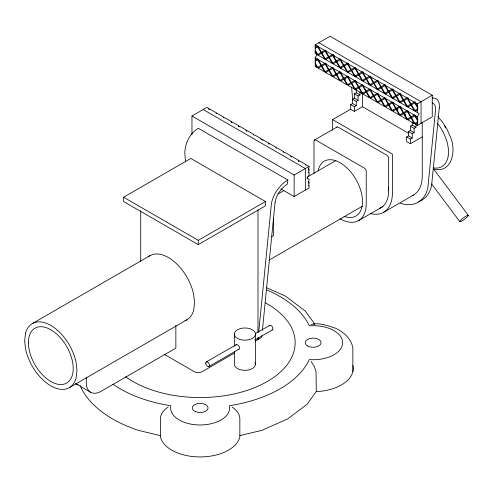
<?xml version="1.0" encoding="UTF-8"?>
<svg xmlns="http://www.w3.org/2000/svg" width="493" height="493" viewBox="0 0 493 493"><rect width="100%" height="100%" fill="white"/><g stroke="black" fill="none" stroke-linecap="round" stroke-linejoin="round"><path stroke-width="0.74" d="M258.215 337.169L257.987 339.467L257.987 337.933M258.745 331.82L271.304 204.909A20.86 10.68 -54.9 0 1 283.906 182.706L287.85 179.982L198.26 128.26L194.421 131.058A20.86 13.268 -65.7 0 0 184.961 155.042L185.553 161.938M261.869 335.782L261.721 337.311L255.319 341.002M262.399 330.427L275.039 202.759M287.85 179.982L287.444 184.055A15.93 8.153 -54.9 0 0 275.057 202.746M439.281 107.93L431.585 185.695A51.599 29.79 60 0 1 418.705 201.532M317.714 58.753L315.15 60.232L315.15 57.81L317.011 54.575M307.213 178.232L309.08 174.997L309.08 172.575L308.612 172.84L309.08 169.875L308.347 168.606M417.331 121.925L417.331 120.31L417.799 120.039L417.799 118.961L417.331 119.232L417.331 116.81L419.198 113.575L315.15 53.503L315.15 51.075L315.612 50.81M311.101 361.443L314.238 366.385L316.05 371.814L316.29 391.491L307.145 404.235L287.505 419.007L261.912 430.346L239.844 435.627M168.168 407.064C164.237 409.535 160.638 413.535 160.41 418.384L160.41 436.829A40.062 23.128 0 0 0 200.127 456.937A40.062 23.128 0 0 0 239.844 436.829L239.844 418.384C239.616 413.535 236.018 409.535 232.086 407.064M191.962 134.472L191.962 116.003L206.894 107.382L208.995 108.589L208.527 108.861L209.457 109.397M332.177 54.711L325.645 50.939L318.182 55.253L318.644 54.982L317.714 54.446L315.15 49.996L315.15 48.382L318.644 46.36L317.714 45.824L315.15 47.303L315.15 44.881L330.076 36.26L432.262 95.254L432.262 116.81L417.331 125.425L415.235 124.218L417.799 122.732L417.799 121.66L414.299 123.675L407.766 119.904L415.704 115.325M208.995 109.668L209.926 109.132L216.458 112.903L215.989 113.168L216.926 113.71L217.395 113.439L223.927 117.211L223.458 117.482L224.389 118.018L224.857 117.753L231.39 121.524L230.921 121.789L231.858 122.332M322.379 52.825L321.448 53.367L324.714 59.024L332.646 54.446L333.576 54.982L334.667 56.868M318.644 59.289L315.15 61.311L315.15 62.931L317.714 67.375L318.644 67.911M325.177 63.061L317.245 67.646L315.15 66.432L315.612 62.66M325.645 59.561L333.576 54.982M326.113 63.603L318.182 68.182L324.714 71.953L332.646 67.375M231.39 122.597L232.326 122.061L238.858 125.832L238.39 126.103L239.321 126.639M333.114 63.874L341.045 59.289L340.108 58.753L332.177 63.332L328.911 57.675M333.576 67.911L325.645 72.496L332.177 76.267L340.108 71.682M238.858 126.911L239.789 126.368L246.321 130.14L245.853 130.411L246.79 130.953M340.577 68.182L348.508 63.603L347.577 63.061L339.646 67.646L336.38 61.989M123.601 197.225L190.797 158.432L265.45 201.532L265.45 205.846L198.26 244.633L123.601 201.532L123.601 197.225L198.26 240.325L265.45 201.532M341.045 72.224L333.114 76.803L339.646 80.575L347.577 75.996M246.321 131.218L247.252 130.682L253.79 134.453L253.322 134.725L254.252 135.261L254.721 134.99L261.253 138.761L260.785 139.032L261.721 139.574M348.04 72.489L355.977 67.911L355.04 67.375L347.109 71.953L343.843 66.296M348.508 76.532L340.577 81.111L347.109 84.882L355.04 80.304M355.508 76.803L363.44 72.224L362.509 71.682L354.578 76.261L351.312 70.604M355.977 80.846L348.04 85.425L354.578 89.196L362.509 84.617M261.253 139.839L262.184 139.303L268.722 143.075L268.254 143.346L269.184 143.882M362.971 81.111L370.909 76.532L369.972 75.996L362.041 80.575L358.775 74.918M363.44 85.153L355.508 89.732L362.041 93.504L369.972 88.925M354.393 93.855L358.128 96.006L358.128 100.319L354.393 98.162L354.393 93.855L356.26 92.776L359.995 94.927L359.995 92.055M268.722 144.153L269.653 143.611L276.185 147.382L275.716 147.653L276.653 148.19L277.115 147.925L283.648 151.696L283.185 151.961L284.116 152.503L284.584 152.232L291.116 156.004L290.648 156.275L291.585 156.811M370.44 85.425L378.371 80.846L377.441 80.304L369.503 84.882L366.237 79.225M352.526 99.241L356.26 101.398L356.26 105.705L352.526 103.548L352.526 99.241L354.393 98.162M358.128 96.006L359.995 94.927M370.909 89.467L362.971 94.046L369.503 97.817L377.441 93.239M408.814 133.443L362.509 106.704L354.393 111.393L350.659 109.236L350.659 104.627L352.526 103.548M356.26 101.398L358.128 100.319M377.903 89.732L385.84 85.153L384.904 84.617L376.972 89.196L373.706 83.539M350.659 104.627L354.393 106.784L356.26 105.705M332.615 130.269L332.615 119.62L350.529 109.273M378.371 93.775L370.44 98.353L376.972 102.125L384.904 97.546M385.372 94.046L393.303 89.467L392.373 88.925L384.435 93.504L381.169 87.846M385.84 98.082L377.903 102.667L384.435 106.439L392.373 101.854M314.368 140.098L337.107 126.972M291.116 157.082L292.047 156.546L298.579 160.317L298.117 160.582L299.048 161.125M392.835 98.353L400.772 93.775L399.835 93.239L391.904 97.817L388.638 92.16M393.303 102.396L385.372 106.975L391.904 110.746L399.835 106.168M298.579 161.39L299.516 160.854L306.048 164.625L305.58 164.896L309.08 166.375L308.612 170.147L309.08 169.875M400.304 102.667L408.235 98.082L407.304 97.546L399.367 102.125L396.101 96.468M400.772 106.704L392.835 111.282L399.367 115.054L407.304 110.475M32.31 323.587L149.897 255.701M407.766 106.975L415.704 102.396L414.767 101.854L406.836 106.439L403.57 100.782M191.962 116.003L294.148 174.997L309.08 166.375M417.331 108.996L417.331 107.375L417.799 107.11L415.235 102.667L417.331 103.875L432.262 95.254M408.235 111.017L400.304 115.596L406.836 119.368L414.767 114.789M415.235 111.282L417.799 109.803L417.799 108.725L414.299 110.746L411.033 105.089M277.941 194.02L283.931 190.557M307.244 177.098L335.881 160.564M308.347 181.541L309.08 182.811L308.612 183.076L309.08 179.304L306.979 178.096M410.386 126.177L414.12 128.334L414.12 132.648L410.386 130.491L410.386 126.177L412.253 125.099L415.987 127.256L415.987 124.384M280.881 188.887L294.148 196.547L309.08 187.925L309.08 185.504L308.612 185.775L309.08 182.811M408.518 131.569L412.253 133.72L412.253 138.034L408.518 135.877L408.518 131.569L410.386 130.491M414.12 128.334L415.987 127.256M422.267 136.9L410.386 143.716L406.651 141.565L406.651 136.955L408.518 135.877M412.253 133.72L414.12 132.648M406.651 136.955L410.386 139.112L412.253 138.034M271.692 236.72L273.566 235.642L273.566 218.103M269.036 260.119L362.275 206.284M358.59 220.605L382.975 206.524M69.31 387.671L186.896 319.784M383.646 212.286L413.51 195.043M206.271 361.961L236.307 344.619M255.442 333.576L269.733 325.325M208.915 366.533L238.951 349.192M254.832 340.022L272.37 329.897M234.656 352.933L201.994 371.79A5.281 3.05 0 0 1 194.525 371.79L164.095 354.22M311.101 324.542C318.953 322.256 327.543 325.694 335.018 328.024C343.473 331.653 351.527 338.759 352.865 348.298L352.865 371.58M316.29 391.491L318.373 391.491A40.062 23.128 0 0 0 352.865 365.541M433.285 168.883C452.315 174.208 456.438 150.026 450.454 137.122L446.966 129.117L442.326 121.82L437.815 116.693M313.554 323.913L314.238 324.061M160.41 435.627L138.342 430.346A123.577 71.343 0 0 1 80.766 387.023L80.433 385.588M266.608 287.746L285.324 296.034L305.259 311.028L314.904 324.258M318.879 42.725L421.065 101.718L421.065 123.275M315.15 44.881L317.245 46.089M324.714 50.403L318.182 46.632L321.448 52.289M339.646 59.024L333.114 55.253L336.38 60.91M347.109 63.332L340.577 59.561L343.843 65.218M354.578 67.646L348.04 63.874L351.312 69.531M362.041 71.953L355.508 68.182L358.775 73.839M369.503 76.261L362.971 72.489L366.237 78.147M376.972 80.575L370.44 76.803L373.706 82.46M384.435 84.882L377.903 81.111L381.169 86.768M391.904 89.196L385.372 85.425L388.638 91.082M399.367 93.504L392.835 89.732L396.101 95.389M406.836 97.817L400.304 94.046L403.57 99.703M414.299 102.125L407.766 98.353L411.033 104.011M326.113 59.289L325.177 58.753L321.911 53.096M333.576 63.603L332.646 63.061L329.379 57.404M341.045 67.911L340.108 67.375L336.842 61.717M348.508 72.224L347.577 71.682L344.311 66.025M355.977 76.532L355.04 75.996L351.774 70.339M363.44 80.846L362.509 80.304L359.243 74.646M370.909 85.153L369.972 84.617L366.706 78.96M378.371 89.467L377.441 88.925L374.175 83.268M385.84 93.775L384.904 93.239L381.637 87.581M393.303 98.082L392.373 97.546L389.106 91.889M400.772 102.396L399.835 101.854L396.569 96.197M408.235 106.704L407.304 106.168L404.038 100.51M415.704 111.017L414.767 110.475L411.501 104.818M315.15 57.81L417.331 116.81M326.113 72.224L325.177 71.682L321.911 66.025M333.576 76.532L332.646 75.996L329.379 70.339M341.045 80.846L340.108 80.304L336.842 74.646M348.508 85.153L347.577 84.617L344.311 78.96M355.977 89.467L355.04 88.925L351.774 83.268M363.44 93.775L362.509 93.239L359.243 87.581M370.909 98.082L369.972 97.546L366.706 91.889M378.371 102.396L377.441 101.854L374.175 96.197M385.84 106.704L384.904 106.168L381.637 100.51M393.303 111.017L392.373 110.475L389.106 104.818M400.772 115.325L399.835 114.789L396.569 109.132M408.235 119.639L407.304 119.096L404.038 113.439M415.704 123.946L414.767 123.41L411.501 117.753M332.615 119.62L392.403 154.136L392.403 192.929A42.281 24.41 60 0 1 370.243 213.481M203.159 109.532L305.346 168.532L305.346 190.082M90.65 392.274L75.719 383.653A21.119 12.189 -60 0 0 78.251 384.534M433.329 168.631L468.35 215.416A5.3 0.875 -36.8 0 1 462.015 220.938A5.3 0.875 -36.8 0 1 461.855 219.169A5.3 0.875 -36.8 0 1 468.35 215.416M431.689 184.043L459.796 221.597M414.767 102.932L417.331 107.375M407.304 98.625L410.57 104.282M415.235 115.596L417.799 120.039M414.767 115.867L417.331 120.31M399.835 94.311L403.101 99.968M407.766 111.282L411.033 116.94M407.304 111.554L410.57 117.211M411.033 118.018L414.299 123.675M392.373 90.003L395.639 95.66M404.5 113.168L405.591 115.054M400.304 106.975L403.57 112.632M399.835 107.246L403.101 112.903M403.57 113.71L406.836 119.368M384.904 85.69L388.17 91.353M397.038 108.861L397.765 110.118M392.835 102.667L396.101 108.324M392.373 102.932L395.639 108.589M396.101 109.397L399.367 115.054M377.441 81.382L380.707 87.039M385.372 98.353L388.638 104.011M384.904 98.625L388.17 104.282M388.638 105.089L391.904 110.746M369.972 77.074L373.238 82.732M377.903 94.046L381.169 99.703M377.441 94.311L380.707 99.968M381.169 100.782L384.435 106.439M362.509 72.761L365.775 78.418M370.44 89.732L373.706 95.389M369.972 90.003L373.238 95.66M373.706 96.468L376.972 102.125M355.04 68.453L358.306 74.11M362.971 85.425L366.237 91.082M362.509 85.696L365.775 91.353M366.237 92.16L369.503 97.817M347.577 64.139L350.843 69.796M355.508 81.111L358.775 86.768M355.04 81.382L358.306 87.039M358.775 87.846L362.041 93.504M340.108 59.832L343.375 65.489M348.04 76.803L351.312 82.46M347.577 77.074L350.843 82.732M351.312 83.539L354.578 89.196M332.646 55.518L335.912 61.175M344.773 78.689L345.501 79.946M340.577 72.489L343.843 78.153M340.108 72.761L343.375 78.418M343.843 79.225L347.109 84.882M325.645 50.939L328.911 56.596M328.443 56.868L325.177 51.21L326.113 50.674L325.177 50.132L317.245 54.711L315.15 51.075M333.114 68.182L336.38 73.839M332.646 68.453L335.912 74.11M336.38 74.918L339.646 80.575M317.714 46.903L320.98 52.56M325.645 63.874L328.911 69.531M325.177 64.139L328.443 69.796M328.911 70.604L332.177 76.267M318.182 59.561L321.448 65.218M317.714 59.832L320.98 65.489M321.448 66.296L324.714 71.953M315.15 64.01L317.245 67.646M262.184 139.303L262.911 140.56M351.577 87.064L352.729 100.104M422.236 122.319L422.267 175.693A42.281 24.41 60 0 1 412.253 195.69M417.799 107.11L417.799 106.032L417.331 106.303L417.331 103.875M417.331 110.075L417.331 112.496M417.331 123.003L417.331 125.425M412.253 122.227L412.253 125.099M410.386 139.112L410.386 143.716M388.638 190.76L388.638 158.432A2.638 1.522 60 0 0 386.771 155.196L338.241 127.182A2.638 1.522 60 0 0 336.522 127.514M362.509 92.912L362.509 106.704M356.26 89.899L356.26 92.776M354.393 106.784L354.393 111.393M315.612 47.032L315.612 48.111M315.612 59.967L315.612 61.046M313.979 173.518L313.979 141.189A2.638 1.522 60 0 1 315.847 140.111L364.376 168.125A2.638 1.522 60 0 1 366.237 171.361L366.237 203.689A36.957 21.335 60 0 1 340.108 218.775M294.148 174.997L294.148 196.547M257.987 209.963L257.987 332.565M255.479 334.075A10.556 6.095 0 0 1 239.641 339.357A10.556 6.095 0 0 1 239.641 328.8A10.556 6.095 0 0 1 255.479 334.075L255.479 364.247M234.366 334.075L234.366 346.148M234.366 351.423L234.366 364.247A10.556 6.095 0 0 0 246.303 370.292A10.556 6.095 0 0 0 255.121 362.669M198.26 240.325L198.26 244.633M175.865 325.435L175.865 348.12L101.207 391.226A21.119 12.189 -60 0 1 86.275 382.605L86.275 377.231M140.721 210.727L140.721 261.302M432.121 102.92A15.961 8.171 -54.9 0 1 435.535 110.093L427.856 187.851A51.599 29.79 60 0 1 400.427 203.307M432.182 98.008A20.86 10.68 -54.9 0 1 439.263 107.942M318.176 170.701A31.675 18.29 60 0 1 341.846 163.824A31.675 18.29 60 0 1 362.478 200.263A31.675 18.29 60 0 1 344.003 216.322M388.453 187.069A36.957 21.335 60 0 1 379.739 208.299M437.427 123.262A31.854 18.395 60 0 1 448.383 154.555A31.854 18.395 60 0 1 433.372 167.873M444.618 126.011A31.854 18.395 60 0 1 445.789 127.964M112.934 384.213A113.014 65.249 0 0 0 170.874 405.727A29.506 17.033 0 0 0 200.127 424.978A29.506 17.033 0 0 0 229.381 405.727A113.014 65.249 0 0 0 309.296 359.588A29.506 17.033 0 0 0 342.647 342.697A29.506 17.033 0 0 0 309.296 325.811A113.014 65.249 0 0 0 266.824 290.02M148.177 256.896A37 21.359 60 0 1 173.924 261.401A37 21.359 60 0 1 193.669 294.512L194.562 302.844L193.669 310.146A37 21.359 60 0 1 184.998 320.672M238.008 349.34A2.65 1.713 53 0 0 239.555 347.651A2.65 1.713 53 0 0 237.453 344.847A2.65 1.319 66.1 0 0 235.888 345.266M265.425 302.838A95.026 54.859 0 0 1 264.322 383.147A95.026 54.859 0 0 1 125.666 376.775M269.252 326.015A2.638 1.522 60 0 1 272.185 326.557A2.638 1.522 60 0 1 271.988 330.014M25.544 333.219L24.65 340.521L25.544 348.859A37 21.359 60 0 0 50.81 385.834A37 21.359 60 0 0 76.082 378.039L76.976 370.73L76.082 362.398A37 21.359 60 0 0 50.81 325.417A37 21.359 60 0 0 25.544 333.219M28.415 342.697A31.675 18.29 60 0 0 62.013 384.491A31.675 18.29 60 0 0 62.013 339.695A31.675 18.29 60 0 0 28.415 342.697M307.595 345.963A7.919 4.573 0 0 0 320.814 343.837A7.919 4.573 0 0 0 311.021 338.29A7.919 4.573 0 0 0 307.595 345.963M195.388 411.612A7.919 4.573 0 0 0 207.991 408.487A7.919 4.573 0 0 0 197.003 403.749A7.919 4.573 0 0 0 195.388 411.612M205.729 363.168A2.638 1.522 60 0 0 208.527 366.656A2.638 1.522 60 0 0 208.527 362.922A2.638 1.522 60 0 0 205.729 363.168"/></g></svg>
